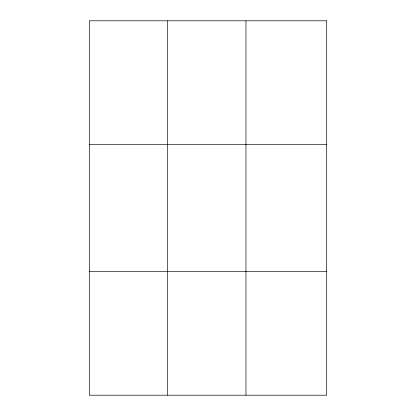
<?xml version="1.0" encoding="UTF-8"?>
<svg xmlns="http://www.w3.org/2000/svg" width="416" height="416" viewBox="0 0 416 416"><rect width="100%" height="100%" fill="white"/><g stroke="black" fill="none" stroke-linecap="round" stroke-linejoin="round"><path stroke-width="0.62" d="M167.664 20.8L167.664 395.2M245.965 20.8L245.965 395.2M89.362 144.352L326.638 144.352M89.362 271.648L326.638 271.648M326.638 20.8L326.638 395.2L89.362 395.2L89.362 20.8L326.638 20.8"/></g></svg>
